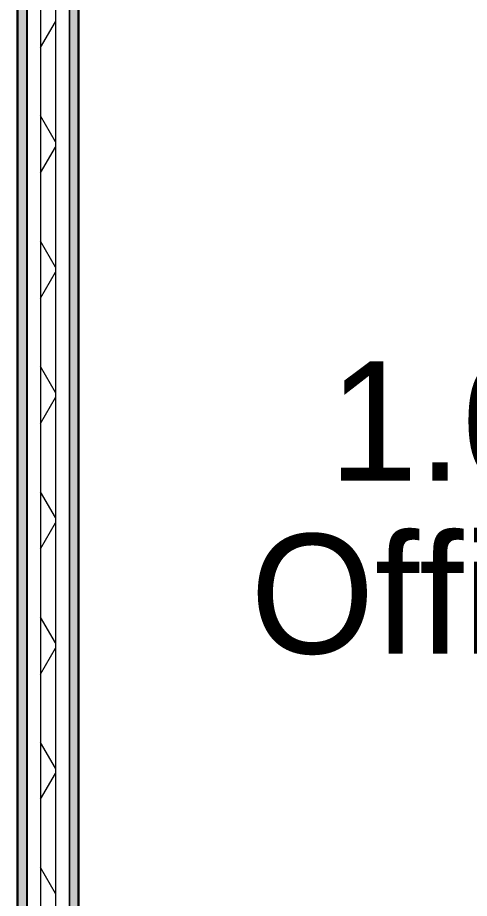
# Model space of a CAD drawing. Header units: millimetres. Extents: x 155920 to 295199, y -4084 to 97293.
# Drawn here: x 225230 to 225985, y 31014 to 32487 of the extents above; entities that cross this region are included whole.
import ezdxf

# ---------------------------------------------------------------- set-up
doc = ezdxf.new("R2010")
doc.units = ezdxf.units.MM
doc.header["$MEASUREMENT"] = 0
for name, color, linetype, lineweight in [('A-AREA-IDEN', 7, 'CONTINUOUS', 9), ('A-WALL', 7, 'CONTINUOUS', 9), ('A-WALL-PATT', 7, 'CONTINUOUS', 25), ('I-WALL', 7, 'CONTINUOUS', 9)]:
    doc.layers.add(name, color=color, linetype=linetype, lineweight=lineweight)
doc.styles.add('Century Gothic', font='GOTHIC.TTF', dxfattribs={"height": 200})

msp = doc.modelspace()

# ---------------------------------------------------------------- hatches: boundary and pattern name
at = {"layer": 'A-WALL-PATT', "lineweight": 5}
msp.add_hatch(color=256, dxfattribs=at).paths.add_polyline_path([(225229.9, 29907.3), (225244.9, 29907.3), (225244.9, 33857.6), (225229.9, 33857.6), (225229.9, 29920.8)], flags=0)
at = {"layer": 'A-WALL-PATT', "lineweight": 9}
msp.add_hatch(color=256, dxfattribs=at).paths.add_polyline_path([(225331.9, 29907.3), (225331.9, 33857.6), (225316.9, 33857.6), (225316.9, 29907.3)], flags=0)

# ---------------------------------------------------------------- linework, layer by layer
at = {"layer": 'A-WALL'}
for p, q in [((225244.9, 33857.6), (225244.9, 29907.3)), ((225245.9, 33857.6), (225245.9, 29907.3)), ((225268.4, 33857.6), (225268.4, 29907.3)), ((225293.4, 33857.6), (225293.4, 29907.3)), ((225315.9, 33857.6), (225315.9, 29907.3)), ((225316.9, 33857.6), (225316.9, 29907.3))]:
    msp.add_line(p, q, dxfattribs=at)
at = {"layer": 'A-WALL-PATT', "linetype": 'Continuous', "lineweight": 9}
for p, q in [((225268.4, 32436.4), (225293.4, 32479.7)), ((225293.4, 32278.9), (225268.4, 32322.2)), ((225268.4, 32226.9), (225293.4, 32270.2)), ((225293.4, 32069.3), (225268.4, 32112.6)), ((225268.4, 32017.4), (225293.4, 32060.7)), ((225293.4, 31859.8), (225268.4, 31903.1)), ((225268.4, 31807.8), (225293.4, 31851.1)), ((225293.4, 31650.3), (225268.4, 31693.6)), ((225268.4, 31598.3), (225293.4, 31641.6)), ((225293.4, 31440.8), (225268.4, 31484.1)), ((225268.4, 31388.8), (225293.4, 31432.1)), ((225293.4, 31231.2), (225268.4, 31274.5)), ((225268.4, 31179.3), (225293.4, 31222.6)), ((225293.4, 31021.7), (225268.4, 31065))]:
    msp.add_line(p, q, dxfattribs=at)
at = {"layer": 'I-WALL', "lineweight": 30}
for p, q in [((225229.9, 33857.6), (225229.9, 29907.3)), ((225331.9, 29907.3), (225331.9, 33857.6))]:
    msp.add_line(p, q, dxfattribs=at)

# ---------------------------------------------------------------- texts
at = {"layer": 'A-AREA-IDEN', "style": 'Century Gothic'}
for s, p in [('1.07', (225750.4, 31712)), ('Office', (225618.9, 31423))]:
    msp.add_text(s, height=200, dxfattribs=at).set_placement(p)

doc.saveas('drawing.dxf')
